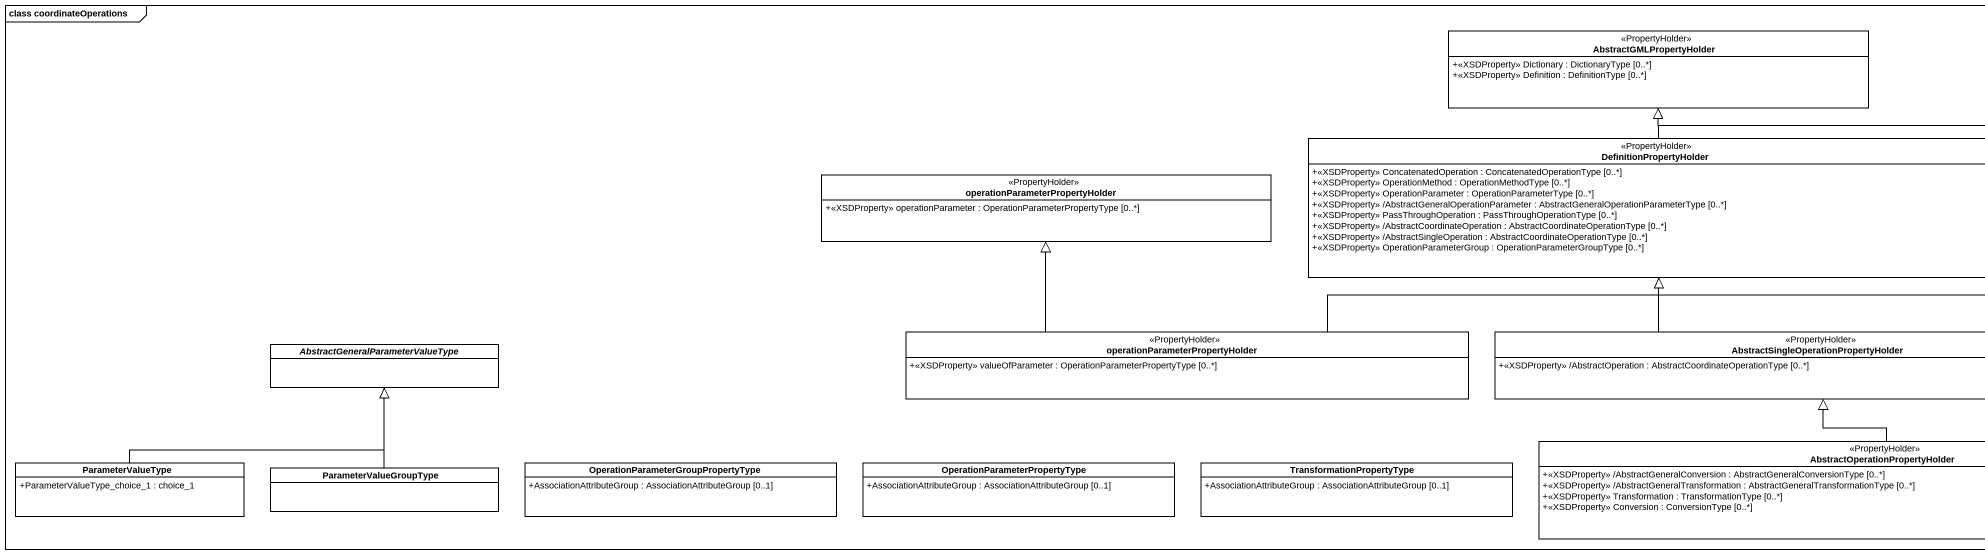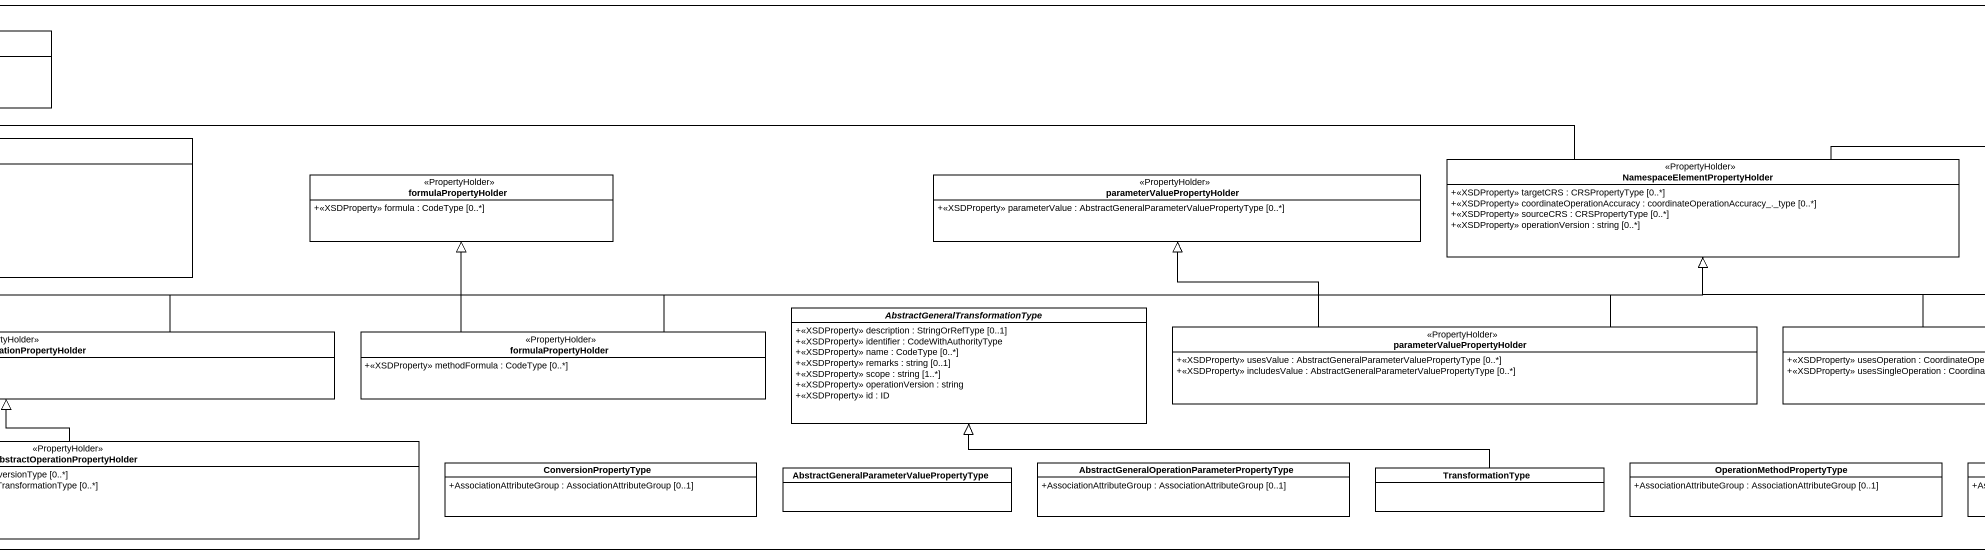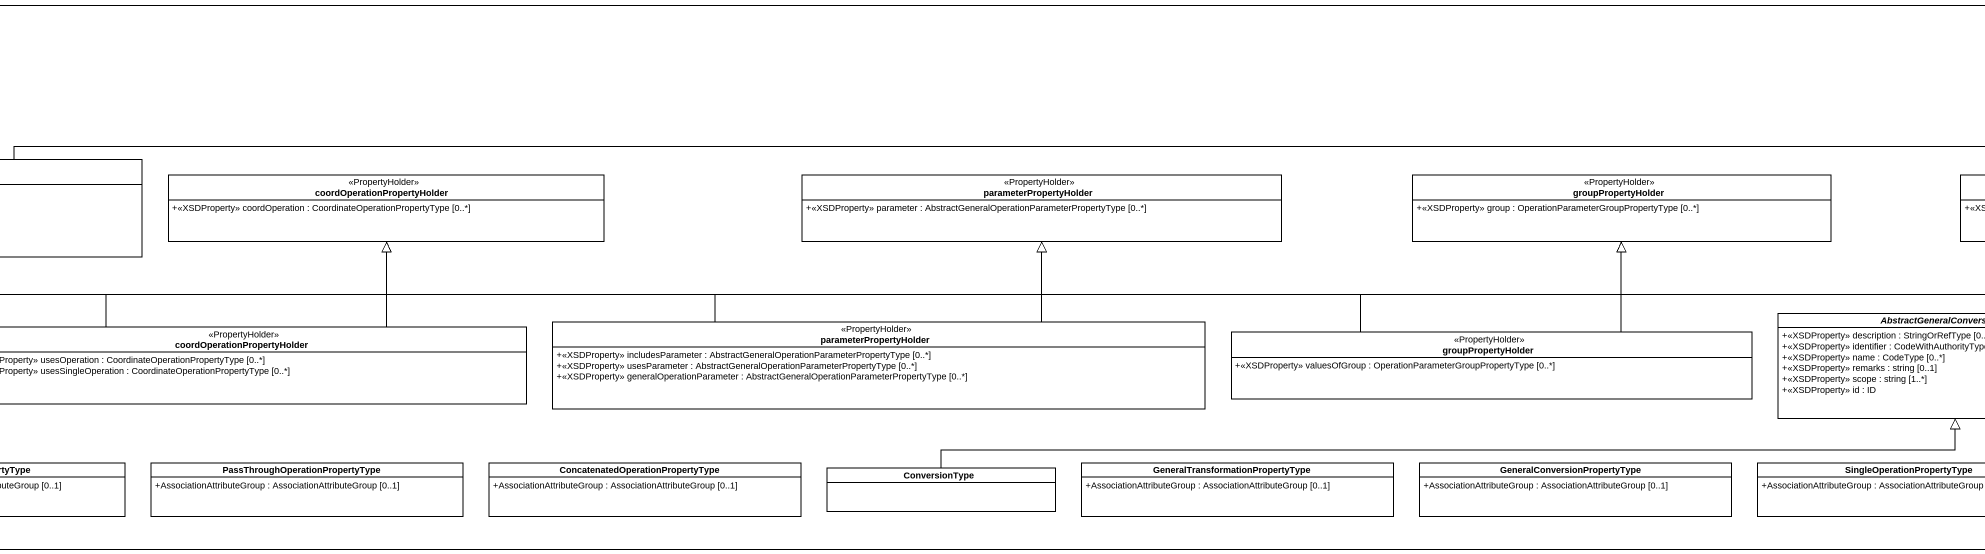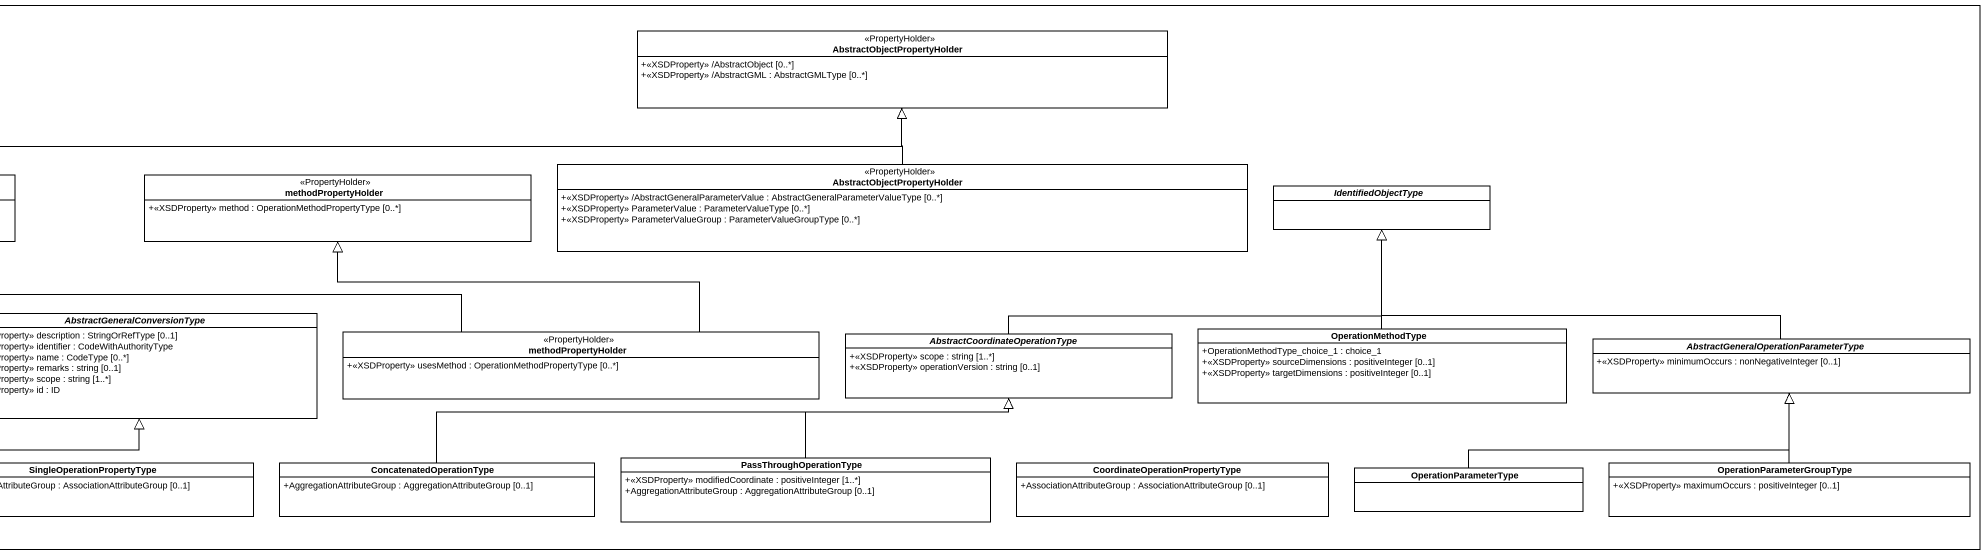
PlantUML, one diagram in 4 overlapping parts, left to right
@startuml
mainframe class coordinateOperations
hide circle
hide empty members
skinparam classAttributeIconSize 0
class AbstractGMLPropertyHolder <<PropertyHolder>> {
  +<<XSDProperty>> Dictionary : DictionaryType [0..*]
  +<<XSDProperty>> Definition : DefinitionType [0..*]
}
class AbstractObjectPropertyHolder <<PropertyHolder>> {
  +<<XSDProperty>> /AbstractObject [0..*]
  +<<XSDProperty>> /AbstractGML : AbstractGMLType [0..*]
}
class DefinitionPropertyHolder <<PropertyHolder>> {
  +<<XSDProperty>> ConcatenatedOperation : ConcatenatedOperationType [0..*]
  +<<XSDProperty>> OperationMethod : OperationMethodType [0..*]
  +<<XSDProperty>> OperationParameter : OperationParameterType [0..*]
  +<<XSDProperty>> /AbstractGeneralOperationParameter : AbstractGeneralOperationParameterType [0..*]
  +<<XSDProperty>> PassThroughOperation : PassThroughOperationType [0..*]
  +<<XSDProperty>> /AbstractCoordinateOperation : AbstractCoordinateOperationType [0..*]
  +<<XSDProperty>> /AbstractSingleOperation : AbstractCoordinateOperationType [0..*]
  +<<XSDProperty>> OperationParameterGroup : OperationParameterGroupType [0..*]
}
class "NamespaceElementPropertyHolder" as NamespaceElementPropertyHold <<PropertyHolder>> {
  +<<XSDProperty>> targetCRS : CRSPropertyType [0..*]
  +<<XSDProperty>> coordinateOperationAccuracy : coordinateOperationAccuracy_._type [0..*]
  +<<XSDProperty>> sourceCRS : CRSPropertyType [0..*]
  +<<XSDProperty>> operationVersion : string [0..*]
}
class "operationParameterPropertyHolder" as operationParameterPropertyHo <<PropertyHolder>> {
  +<<XSDProperty>> operationParameter : OperationParameterPropertyType [0..*]
}
class formulaPropertyHolder <<PropertyHolder>> {
  +<<XSDProperty>> formula : CodeType [0..*]
}
class parameterValuePropertyHolder <<PropertyHolder>> {
  +<<XSDProperty>> parameterValue : AbstractGeneralParameterValuePropertyType [0..*]
}
class coordOperationPropertyHolder <<PropertyHolder>> {
  +<<XSDProperty>> coordOperation : CoordinateOperationPropertyType [0..*]
}
class parameterPropertyHolder <<PropertyHolder>> {
  +<<XSDProperty>> parameter : AbstractGeneralOperationParameterPropertyType [0..*]
}
class groupPropertyHolder <<PropertyHolder>> {
  +<<XSDProperty>> group : OperationParameterGroupPropertyType [0..*]
}
class methodPropertyHolder <<PropertyHolder>> {
  +<<XSDProperty>> method : OperationMethodPropertyType [0..*]
}
class "AbstractObjectPropertyHolder" as AbstractObjectPropertyHolder_2 <<PropertyHolder>> {
  +<<XSDProperty>> /AbstractGeneralParameterValue : AbstractGeneralParameterValueType [0..*]
  +<<XSDProperty>> ParameterValue : ParameterValueType [0..*]
  +<<XSDProperty>> ParameterValueGroup : ParameterValueGroupType [0..*]
}
abstract class IdentifiedObjectType
abstract class "AbstractGeneralTransformationType" as AbstractGeneralTransformatio {
  +<<XSDProperty>> description : StringOrRefType [0..1]
  +<<XSDProperty>> identifier : CodeWithAuthorityType
  +<<XSDProperty>> name : CodeType [0..*]
  +<<XSDProperty>> remarks : string [0..1]
  +<<XSDProperty>> scope : string [1..*]
  +<<XSDProperty>> operationVersion : string
  +<<XSDProperty>> id : ID
}
abstract class "AbstractGeneralConversionType" as AbstractGeneralConversionTyp {
  +<<XSDProperty>> description : StringOrRefType [0..1]
  +<<XSDProperty>> identifier : CodeWithAuthorityType
  +<<XSDProperty>> name : CodeType [0..*]
  +<<XSDProperty>> remarks : string [0..1]
  +<<XSDProperty>> scope : string [1..*]
  +<<XSDProperty>> id : ID
}
abstract class "AbstractGeneralParameterValueType" as AbstractGeneralParameterValu
class "operationParameterPropertyHolder" as operationParameterPropertyHo_2 <<PropertyHolder>> {
  +<<XSDProperty>> valueOfParameter : OperationParameterPropertyType [0..*]
}
class "AbstractSingleOperationPropertyHolder" as AbstractSingleOperationPrope <<PropertyHolder>> {
  +<<XSDProperty>> /AbstractOperation : AbstractCoordinateOperationType [0..*]
}
class "formulaPropertyHolder" as formulaPropertyHolder_2 <<PropertyHolder>> {
  +<<XSDProperty>> methodFormula : CodeType [0..*]
}
class "parameterValuePropertyHolder" as parameterValuePropertyHolder_2 <<PropertyHolder>> {
  +<<XSDProperty>> usesValue : AbstractGeneralParameterValuePropertyType [0..*]
  +<<XSDProperty>> includesValue : AbstractGeneralParameterValuePropertyType [0..*]
}
class "coordOperationPropertyHolder" as coordOperationPropertyHolder_2 <<PropertyHolder>> {
  +<<XSDProperty>> usesOperation : CoordinateOperationPropertyType [0..*]
  +<<XSDProperty>> usesSingleOperation : CoordinateOperationPropertyType [0..*]
}
class "parameterPropertyHolder" as parameterPropertyHolder_2 <<PropertyHolder>> {
  +<<XSDProperty>> includesParameter : AbstractGeneralOperationParameterPropertyType [0..*]
  +<<XSDProperty>> usesParameter : AbstractGeneralOperationParameterPropertyType [0..*]
  +<<XSDProperty>> generalOperationParameter : AbstractGeneralOperationParameterPropertyType [0..*]
}
class "groupPropertyHolder" as groupPropertyHolder_2 <<PropertyHolder>> {
  +<<XSDProperty>> valuesOfGroup : OperationParameterGroupPropertyType [0..*]
}
class "methodPropertyHolder" as methodPropertyHolder_2 <<PropertyHolder>> {
  +<<XSDProperty>> usesMethod : OperationMethodPropertyType [0..*]
}
abstract class "AbstractCoordinateOperationType" as AbstractCoordinateOperationT {
  +<<XSDProperty>> scope : string [1..*]
  +<<XSDProperty>> operationVersion : string [0..1]
}
class OperationMethodType {
  +OperationMethodType_choice_1 : choice_1
  +<<XSDProperty>> sourceDimensions : positiveInteger [0..1]
  +<<XSDProperty>> targetDimensions : positiveInteger [0..1]
}
abstract class "AbstractGeneralOperationParameterType" as AbstractGeneralOperationPara {
  +<<XSDProperty>> minimumOccurs : nonNegativeInteger [0..1]
}
class ParameterValueType {
  +ParameterValueType_choice_1 : choice_1
}
class ParameterValueGroupType
class "OperationParameterGroupPropertyType" as OperationParameterGroupPrope {
  +AssociationAttributeGroup : AssociationAttributeGroup [0..1]
}
class "OperationParameterPropertyType" as OperationParameterPropertyTy {
  +AssociationAttributeGroup : AssociationAttributeGroup [0..1]
}
class TransformationPropertyType {
  +AssociationAttributeGroup : AssociationAttributeGroup [0..1]
}
class "AbstractOperationPropertyHolder" as AbstractOperationPropertyHol <<PropertyHolder>> {
  +<<XSDProperty>> /AbstractGeneralConversion : AbstractGeneralConversionType [0..*]
  +<<XSDProperty>> /AbstractGeneralTransformation : AbstractGeneralTransformationType [0..*]
  +<<XSDProperty>> Transformation : TransformationType [0..*]
  +<<XSDProperty>> Conversion : ConversionType [0..*]
}
class ConversionPropertyType {
  +AssociationAttributeGroup : AssociationAttributeGroup [0..1]
}
class "AbstractGeneralParameterValuePropertyType" as AbstractGeneralParameterValu_2
class "AbstractGeneralOperationParameterPropertyType" as AbstractGeneralOperationPara_2 {
  +AssociationAttributeGroup : AssociationAttributeGroup [0..1]
}
class TransformationType
class OperationMethodPropertyType {
  +AssociationAttributeGroup : AssociationAttributeGroup [0..1]
}
class "PassThroughOperationPropertyType" as PassThroughOperationProperty {
  +AssociationAttributeGroup : AssociationAttributeGroup [0..1]
}
class "ConcatenatedOperationPropertyType" as ConcatenatedOperationPropert {
  +AssociationAttributeGroup : AssociationAttributeGroup [0..1]
}
class ConversionType
class "GeneralTransformationPropertyType" as GeneralTransformationPropert {
  +AssociationAttributeGroup : AssociationAttributeGroup [0..1]
}
class "GeneralConversionPropertyType" as GeneralConversionPropertyTyp {
  +AssociationAttributeGroup : AssociationAttributeGroup [0..1]
}
class SingleOperationPropertyType {
  +AssociationAttributeGroup : AssociationAttributeGroup [0..1]
}
class ConcatenatedOperationType {
  +AggregationAttributeGroup : AggregationAttributeGroup [0..1]
}
class PassThroughOperationType {
  +<<XSDProperty>> modifiedCoordinate : positiveInteger [1..*]
  +AggregationAttributeGroup : AggregationAttributeGroup [0..1]
}
class "CoordinateOperationPropertyType" as CoordinateOperationPropertyT {
  +AssociationAttributeGroup : AssociationAttributeGroup [0..1]
}
class OperationParameterType
class OperationParameterGroupType {
  +<<XSDProperty>> maximumOccurs : positiveInteger [0..1]
}
DefinitionPropertyHolder -up-|> AbstractGMLPropertyHolder
NamespaceElementPropertyHold -left-|> AbstractGMLPropertyHolder
NamespaceElementPropertyHold -right-|> AbstractObjectPropertyHolder
AbstractObjectPropertyHolder_2 -up-|> AbstractObjectPropertyHolder
operationParameterPropertyHo_2 -right-|> NamespaceElementPropertyHold
operationParameterPropertyHo_2 -up-|> operationParameterPropertyHo
AbstractSingleOperationPrope -up-|> DefinitionPropertyHolder
AbstractSingleOperationPrope -right-|> NamespaceElementPropertyHold
formulaPropertyHolder_2 -right-|> NamespaceElementPropertyHold
formulaPropertyHolder_2 -up-|> formulaPropertyHolder
parameterValuePropertyHolder_2 -up-|> NamespaceElementPropertyHold
parameterValuePropertyHolder_2 -left-|> parameterValuePropertyHolder
coordOperationPropertyHolder_2 -left-|> NamespaceElementPropertyHold
coordOperationPropertyHolder_2 -up-|> coordOperationPropertyHolder
parameterPropertyHolder_2 -left-|> NamespaceElementPropertyHold
parameterPropertyHolder_2 -up-|> parameterPropertyHolder
groupPropertyHolder_2 -left-|> NamespaceElementPropertyHold
groupPropertyHolder_2 -up-|> groupPropertyHolder
methodPropertyHolder_2 -left-|> NamespaceElementPropertyHold
methodPropertyHolder_2 -up-|> methodPropertyHolder
AbstractCoordinateOperationT -right-|> IdentifiedObjectType
OperationMethodType -up-|> IdentifiedObjectType
AbstractGeneralOperationPara -left-|> IdentifiedObjectType
ParameterValueType -right-|> AbstractGeneralParameterValu
ParameterValueGroupType -up-|> AbstractGeneralParameterValu
AbstractOperationPropertyHol -up-|> AbstractSingleOperationPrope
TransformationType -left-|> AbstractGeneralTransformatio
ConversionType -right-|> AbstractGeneralConversionTyp
ConcatenatedOperationType -right-|> AbstractCoordinateOperationT
PassThroughOperationType -up-|> AbstractCoordinateOperationT
OperationParameterType -right-|> AbstractGeneralOperationPara
OperationParameterGroupType -up-|> AbstractGeneralOperationPara
@enduml
